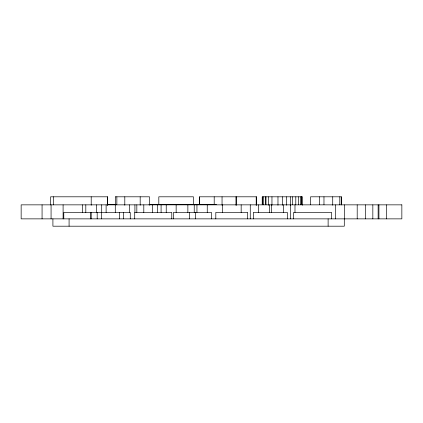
<?xml version="1.0" encoding="UTF-8"?>
<svg xmlns="http://www.w3.org/2000/svg" width="423" height="423" viewBox="0 0 423 423"><rect width="100%" height="100%" fill="white"/><g stroke="black" fill="none" stroke-linecap="round" stroke-linejoin="round"><path stroke-width="0.63" d="M115.437 196.806L149.509 196.806L149.509 205.255M107.405 204.499L116.859 204.499L116.859 196.806M148.933 204.499L216.507 204.499M386.384 204.854L386.384 218.865M378.934 204.854L378.934 218.865M378.13 204.854L378.13 218.865M372.837 204.854L372.837 218.865M365.557 204.854L365.557 218.865M357.197 204.854L357.197 218.865M344.65 204.854L344.65 218.865M344.29 218.865L344.29 226.194L52.912 226.194L52.912 218.865M341.409 204.854L341.409 196.806L310.577 196.806L310.577 204.732M341.245 196.806L341.245 204.854M339.791 196.806L339.791 204.854M335.592 204.854L335.592 218.865M332.721 196.806L332.721 205.255M331.595 218.865L331.595 212.399L293.62 212.399L293.62 218.865M328.121 218.865L328.121 226.194M323.97 196.806L323.97 204.732M319.439 196.806L319.439 204.732M302.503 205.255L302.503 196.806L262.218 196.806L262.218 204.732M301.678 196.806L301.678 204.732M301.573 196.806L301.573 204.732M300.552 196.806L300.552 204.732M298.585 196.806L298.585 204.732M295.793 196.806L295.793 204.732M294.984 204.854L294.984 212.494M292.319 196.806L292.319 204.732M290.453 204.854L290.453 218.865M290.379 196.806L290.379 205.255M287.339 218.865L287.339 212.399L253.34 212.399L253.34 218.865M286.498 196.806L286.498 205.255M283.331 204.854L283.331 212.494M282.575 196.806L282.575 205.255M277.974 196.806L277.974 205.255M271.957 196.806L271.957 205.255M271.497 204.854L271.497 212.494M269.345 204.854L269.345 212.494M268.33 196.806L268.33 205.255M265.993 196.806L265.993 204.732M265.3 196.806L265.3 204.732M263.64 196.806L263.64 204.732M262.371 196.806L262.371 204.732M258.395 204.854L258.395 212.494M256.666 205.255L256.666 196.806L199.603 196.806L199.603 204.605M256.19 196.806L256.19 205.255M250.268 204.854L250.268 218.865M247.693 218.865L247.693 212.399L215.809 212.399L215.809 218.865M241.168 204.854L241.168 212.494M236.594 196.806L236.594 205.255M235.96 196.806L235.96 205.255M222.651 204.854L222.651 212.494M222.049 196.806L222.049 205.255M214.202 196.806L214.202 204.605M211.452 218.865L211.452 212.399L173.446 212.399L173.446 218.865M207.254 204.854L207.254 212.494M199.682 196.806L199.682 204.605M196.944 204.854L196.944 212.494M195.574 212.399L195.574 218.865M194.231 204.854L194.231 212.494M193.417 204.605L193.417 196.806L158.815 196.806L158.815 204.605M189.324 212.399L189.324 218.865M187.865 204.854L187.865 212.494M176.148 204.854L176.148 212.494M171.775 218.865L171.775 212.399L134.715 212.399L134.715 218.865M166.228 204.854L166.228 212.494M161.089 204.854L161.089 212.494M157.493 204.854L157.493 212.494M152.391 204.854L152.391 212.494M143.804 204.854L143.804 212.494M140.177 196.806L140.177 205.255M136.835 204.854L136.835 212.494M134.916 204.854L134.916 212.494M130.263 218.865L130.263 212.399L63.788 212.399L63.788 218.865M129.464 204.854L129.464 212.494M124.801 196.806L124.801 205.255M123.669 212.399L123.669 218.865M119.408 212.399L119.408 218.865M115.611 196.806L115.611 204.499M115.289 204.854L115.289 212.494M107.675 205.255L107.675 196.806L50.612 196.806L50.612 204.854M107.595 196.806L107.595 205.255M106.12 204.854L106.12 212.494M101.705 204.854L101.705 212.494M101.446 212.399L101.446 218.865M97.184 212.399L97.184 218.865M96.666 204.854L96.666 212.494M91.204 196.806L91.204 205.255M91.03 212.399L91.03 218.865M90.871 212.399L90.871 218.865M85.806 204.854L85.806 212.494M82.342 204.854L82.342 212.494M69.081 218.865L69.081 226.194M63.096 204.854L63.096 218.865M53.568 196.806L53.568 204.854M51.067 204.854L51.067 218.865M42.067 204.854L42.067 218.865M401.85 204.854L21.15 204.854L21.15 218.865L401.85 218.865L401.85 204.854"/></g></svg>
